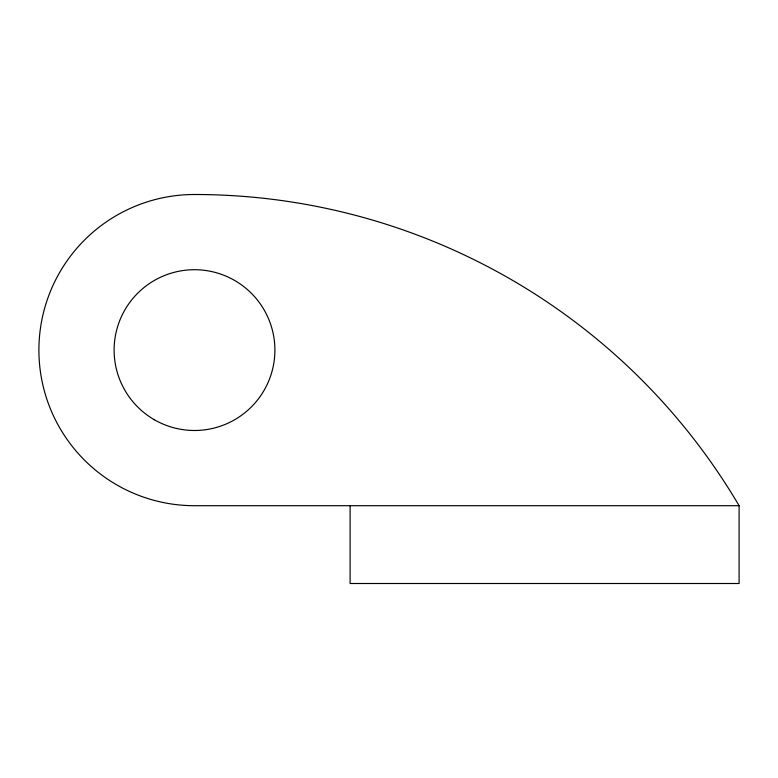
<?xml version="1.0" encoding="UTF-8"?>
<svg xmlns="http://www.w3.org/2000/svg" width="778" height="778" viewBox="0 0 778 778"><rect width="100%" height="100%" fill="white"/><g stroke="black" fill="none" stroke-linecap="round" stroke-linejoin="round"><path stroke-width="1.17" d="M739.1 505.7L194.5 505.7A155.6 155.6 0 0 1 38.9 350.1A155.6 155.6 0 0 1 194.5 194.5A632.125 632.125 0 0 1 739.1 505.7L739.1 583.5L350.1 583.5L350.1 505.7M154.307 419.721A80.397 80.397 0 0 0 274.897 350.1A80.397 80.397 0 0 0 154.307 280.479A80.397 80.397 0 0 0 154.307 419.721"/></g></svg>
